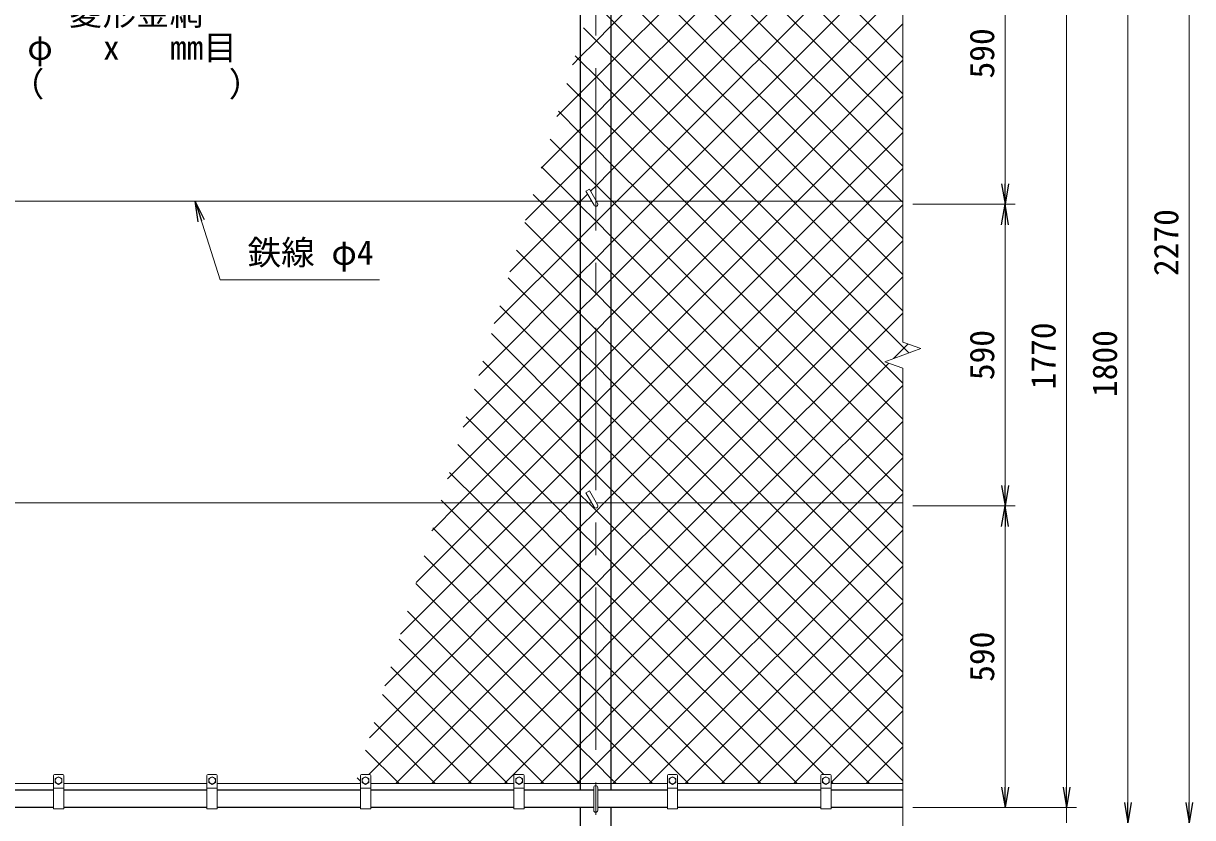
# Model space of a CAD drawing. Units: millimetres, scale not verified. Extents: x -4200 to 4200, y -2970 to 2970.
# Drawn here: x -2704 to -418, y -529 to 1024 of the extents above; entities that cross this region are included whole.
import ezdxf
from ezdxf.enums import TextEntityAlignment as Align

# ---------------------------------------------------------------- set-up
doc = ezdxf.new("R2010")
doc.units = ezdxf.units.MM
doc.header["$LTSCALE"] = 10
doc.linetypes.add('USER1', pattern=[50.8, 31.75, -6.35, 6.35, -6.35])
for name, color, linetype, lineweight in [('0-0_D-STR1', 1, 'Continuous', 25), ('0-1_D-STR3', 3, 'Continuous', 13), ('0-2_D-BMK', 2, 'USER1', 13), ('0-3_D-STR2', 7, 'Continuous', 13), ('0-4_D-STR-DIM', 7, 'Continuous', 13), ('0-A_D-STR-TXT', 7, 'Continuous', 13)]:
    doc.layers.add(name, color=color, linetype=linetype, lineweight=lineweight)
doc.layers.add('0-5_0', color=7, linetype='Continuous')
doc.styles.add('ＭＳ ゴシック', font='')
doc.styles.get('ＭＳ ゴシック').set_extended_font_data('MS Gothic')

# ---------------------------------------------------------------- blocks, each defined once
blk = doc.blocks.new('_Open')
at = {"layer": '0-5_0'}
blk.add_line((-10, 1.667), (0, 0), dxfattribs=at)
blk.add_lwpolyline([(-10, -1.667), (0, 0), (-10, 0)], dxfattribs=at)

msp = doc.modelspace()

# ---------------------------------------------------------------- linework, layer by layer
at = {"layer": '0-0_D-STR1'}
for p, q in [((-1614.9, 1226.23), (-1614.9, -475.77)), ((-1554.4, -475.77), (-1554.4, 1226.23)), ((-2644.65, -475.77), (-2924.65, -475.77)), ((-2344.65, -475.77), (-2624.65, -475.77)), ((-2044.65, -475.77), (-2324.65, -475.77)), ((-1744.65, -475.77), (-2024.65, -475.77)), ((-1588.65, -475.77), (-1724.65, -475.77)), ((-1444.65, -475.77), (-1580.65, -475.77)), ((-1144.65, -475.77), (-1424.65, -475.77)), ((-984.65, -475.77), (-1124.65, -475.77)), ((-2644.65, -509.77), (-2924.65, -509.77)), ((-2344.65, -509.77), (-2624.65, -509.77)), ((-2044.65, -509.77), (-2324.65, -509.77)), ((-1744.65, -509.77), (-2024.65, -509.77)), ((-1588.65, -509.77), (-1724.65, -509.77)), ((-1444.65, -509.77), (-1580.65, -509.77)), ((-1144.65, -509.77), (-1424.65, -509.77)), ((-984.65, -509.77), (-1124.65, -509.77))]:
    msp.add_line(p, q, dxfattribs=at)
msp.add_lwpolyline([(-1614.9, -509.77), (-1614.9, -889.77), (-1554.4, -889.77), (-1554.4, -509.77)], dxfattribs=at)
at = {"layer": '0-1_D-STR3'}
for p, q in [((-1604.05, 695.82), (-1597.12, 699.82)), ((-1604.05, 695.82), (-1588.12, 668.23)), ((-1597.12, 699.82), (-1581.19, 672.23)), ((-1592.74, 676.23), (-3383.5, 676.23)), ((-984.65, 676.23), (-1583.5, 676.23)), ((-1604.05, 105.82), (-1597.12, 109.82)), ((-1604.05, 105.82), (-1588.12, 78.23)), ((-1597.12, 109.82), (-1581.19, 82.23)), ((-1592.74, 86.23), (-3383.5, 86.23)), ((-984.65, 86.23), (-1583.5, 86.23)), ((-2644.65, -511.77), (-2644.65, -446.77)), ((-2626.65, -444.77), (-2642.65, -444.77)), ((-2641.15, -460.52), (-2641.15, -453.03)), ((-2628.15, -460.52), (-2628.15, -453.03)), ((-2624.65, -511.77), (-2624.65, -446.77)), ((-2344.65, -511.77), (-2344.65, -446.77)), ((-2326.65, -444.77), (-2342.65, -444.77)), ((-2341.15, -460.52), (-2341.15, -453.03)), ((-2328.15, -460.52), (-2328.15, -453.03)), ((-2324.65, -511.77), (-2324.65, -446.77)), ((-2044.65, -511.77), (-2044.65, -446.77)), ((-2026.65, -444.77), (-2042.65, -444.77)), ((-2041.15, -460.52), (-2041.15, -453.03)), ((-2028.15, -460.52), (-2028.15, -453.03)), ((-2024.65, -511.77), (-2024.65, -446.77)), ((-1744.65, -511.77), (-1744.65, -446.77)), ((-1726.65, -444.77), (-1742.65, -444.77)), ((-1741.15, -460.52), (-1741.15, -453.03)), ((-1728.15, -460.52), (-1728.15, -453.03)), ((-1724.65, -511.77), (-1724.65, -446.77)), ((-1444.65, -511.77), (-1444.65, -446.77)), ((-1426.65, -444.77), (-1442.65, -444.77)), ((-1441.15, -460.52), (-1441.15, -453.03)), ((-1428.15, -460.52), (-1428.15, -453.03)), ((-1424.65, -511.77), (-1424.65, -446.77)), ((-1144.65, -511.77), (-1144.65, -446.77)), ((-1126.65, -444.77), (-1142.65, -444.77)), ((-1141.15, -460.52), (-1141.15, -453.03)), ((-1128.15, -460.52), (-1128.15, -453.03)), ((-1124.65, -511.77), (-1124.65, -446.77)), ((-2924.65, -462.77), (-2644.65, -462.77)), ((-2624.65, -471.77), (-2644.65, -471.77)), ((-2641.15, -460.52), (-2634.65, -464.27)), ((-2634.65, -464.27), (-2628.15, -460.52)), ((-2624.65, -462.77), (-2344.65, -462.77)), ((-2324.65, -471.77), (-2344.65, -471.77)), ((-2341.15, -460.52), (-2334.65, -464.27)), ((-2334.65, -464.27), (-2328.15, -460.52)), ((-2324.65, -462.77), (-2044.65, -462.77)), ((-2024.65, -471.77), (-2044.65, -471.77)), ((-2041.15, -460.52), (-2034.65, -464.27)), ((-2034.65, -464.27), (-2028.15, -460.52)), ((-2024.65, -462.77), (-1744.65, -462.77)), ((-1724.65, -471.77), (-1744.65, -471.77)), ((-1741.15, -460.52), (-1734.65, -464.27)), ((-1734.65, -464.27), (-1728.15, -460.52)), ((-1724.65, -462.77), (-1444.65, -462.77)), ((-1588.65, -514.77), (-1588.65, -470.77)), ((-1580.65, -514.77), (-1580.65, -470.77)), ((-1424.65, -471.77), (-1444.65, -471.77)), ((-1441.15, -460.52), (-1434.65, -464.27)), ((-1434.65, -464.27), (-1428.15, -460.52)), ((-1424.65, -462.77), (-1144.65, -462.77)), ((-1124.65, -471.77), (-1144.65, -471.77)), ((-1141.15, -460.52), (-1134.65, -464.27)), ((-1134.65, -464.27), (-1128.15, -460.52)), ((-1124.65, -462.77), (-984.65, -462.77)), ((-2624.65, -511.77), (-2644.65, -511.77)), ((-2324.65, -511.77), (-2344.65, -511.77)), ((-2024.65, -511.77), (-2044.65, -511.77)), ((-1724.65, -511.77), (-1744.65, -511.77)), ((-1424.65, -511.77), (-1444.65, -511.77)), ((-1124.65, -511.77), (-1144.65, -511.77))]:
    msp.add_line(p, q, dxfattribs=at)
for points in [[(-2641.15, -453.03), (-2634.65, -449.27), (-2628.15, -453.03)], [(-2341.15, -453.03), (-2334.65, -449.27), (-2328.15, -453.03)], [(-2041.15, -453.03), (-2034.65, -449.27), (-2028.15, -453.03)], [(-1741.15, -453.03), (-1734.65, -449.27), (-1728.15, -453.03)], [(-1441.15, -453.03), (-1434.65, -449.27), (-1428.15, -453.03)], [(-1141.15, -453.03), (-1134.65, -449.27), (-1128.15, -453.03)]]:
    msp.add_lwpolyline(points, dxfattribs=at)
for centre in [(-2634.65, -456.77), (-2334.65, -456.77), (-2034.65, -456.77), (-1734.65, -456.77), (-1434.65, -456.77), (-1134.65, -456.77)]:
    msp.add_circle(centre, 6.49, dxfattribs=at)
for centre, radius, start, end in [((-1584.65, 670.23), 4, 210, 30), ((-1584.65, 80.23), 4, 210, 30), ((-2642.65, -446.77), 2, 90, 180), ((-2626.65, -446.77), 2, 0, 90), ((-2342.65, -446.77), 2, 90, 180), ((-2326.65, -446.77), 2, 0, 90), ((-2042.65, -446.77), 2, 90, 180), ((-2026.65, -446.77), 2, 0, 90), ((-1742.65, -446.77), 2, 90, 180), ((-1726.65, -446.77), 2, 0, 90), ((-1442.65, -446.77), 2, 90, 180), ((-1426.65, -446.77), 2, 0, 90), ((-1142.65, -446.77), 2, 90, 180), ((-1126.65, -446.77), 2, 0, 90), ((-1584.65, -470.77), 4, 0, 180), ((-1584.65, -514.77), 4, 180, 0)]:
    msp.add_arc(centre, radius, start, end, dxfattribs=at)
at = {"layer": '0-2_D-BMK'}
msp.add_line((-1584.65, -904.77), (-1584.65, 1745.23), dxfattribs=at)
at = {"layer": '0-3_D-STR2'}
for p, q in [((-1554.4, 1019), (-1360.18, 1213.23)), ((-1554.4, 948.29), (-1289.47, 1213.23)), ((-1554.4, 877.58), (-1218.76, 1213.23)), ((-984.65, 815.56), (-1382.32, 1213.23)), ((-984.65, 886.27), (-1311.61, 1213.23)), ((-984.65, 956.98), (-1240.9, 1213.23)), ((-984.65, 744.85), (-1435.03, 1195.23)), ((-1057.45, 676.23), (-1554.4, 1173.18)), ((-1472.92, 676.23), (-984.65, 1164.49)), ((-1128.17, 676.23), (-1554.4, 1102.47)), ((-1402.21, 676.23), (-984.65, 1093.78)), ((-1584.65, 988.75), (-1554.4, 1019)), ((-1331.5, 676.23), (-984.65, 1023.07)), ((-1614.9, 958.5), (-1584.65, 988.75)), ((-1614.9, 950.83), (-1624.93, 960.86)), ((-1630.28, 943.12), (-1614.9, 958.5)), ((-1584.65, 920.58), (-1614.9, 950.83)), ((-1584.65, 918.04), (-1554.4, 948.29)), ((-1260.79, 676.23), (-984.65, 952.36)), ((-1614.9, 887.79), (-1584.65, 918.04)), ((-1554.4, 890.33), (-1584.65, 920.58)), ((-1614.9, 880.12), (-1641.32, 906.54)), ((-1660.82, 841.88), (-1614.9, 887.79)), ((-1584.65, 849.87), (-1614.9, 880.12)), ((-1584.65, 847.33), (-1554.4, 877.58)), ((-1340.3, 676.23), (-1554.4, 890.33)), ((-1190.08, 676.23), (-984.65, 881.65)), ((-1614.9, 809.41), (-1657.7, 852.21)), ((-1614.9, 817.08), (-1584.65, 847.33)), ((-1554.4, 819.62), (-1584.65, 849.87)), ((-1691.35, 740.64), (-1614.9, 817.08)), ((-1584.65, 779.16), (-1614.9, 809.41)), ((-1411.01, 676.23), (-1554.4, 819.62)), ((-1119.37, 676.23), (-984.65, 810.94)), ((-1614.9, 738.7), (-1674.09, 797.88)), ((-1554.4, 748.91), (-1584.65, 779.16)), ((-1623.14, 676.23), (-1690.47, 743.56)), ((-1584.65, 708.45), (-1614.9, 738.7)), ((-1481.72, 676.23), (-1554.4, 748.91)), ((-1048.65, 676.23), (-984.65, 740.23)), ((-1693.85, 676.23), (-1706.85, 689.23)), ((-1554.4, 678.2), (-1584.65, 708.45)), ((-1614.9, 597.28), (-1693.85, 676.23)), ((-1614.9, 667.99), (-1623.14, 676.23)), ((-1584.65, 637.74), (-1614.9, 667.99)), ((-1552.43, 676.23), (-1554.4, 678.2)), ((-1554.4, 594.74), (-1472.92, 676.23)), ((-1554.4, 524.03), (-1402.21, 676.23)), ((-1554.4, 453.32), (-1331.5, 676.23)), ((-1554.4, 382.61), (-1260.79, 676.23)), ((-1554.4, 311.9), (-1190.08, 676.23)), ((-1554.4, 241.19), (-1119.37, 676.23)), ((-1554.4, 170.48), (-1048.65, 676.23)), ((-984.65, 108.45), (-1552.43, 676.23)), ((-984.65, 179.16), (-1481.72, 676.23)), ((-984.65, 249.87), (-1411.01, 676.23)), ((-984.65, 320.58), (-1340.3, 676.23)), ((-984.65, 532.72), (-1128.17, 676.23)), ((-984.65, 603.43), (-1057.45, 676.23)), ((-1614.9, 526.57), (-1723.24, 634.9)), ((-1554.4, 607.49), (-1584.65, 637.74)), ((-1584.65, 567.03), (-1614.9, 597.28)), ((-1584.65, 564.49), (-1554.4, 594.74)), ((-1033.14, 86.23), (-1554.4, 607.49)), ((-1614.9, 455.86), (-1739.62, 580.57)), ((-1614.9, 534.24), (-1584.65, 564.49)), ((-1554.4, 536.78), (-1584.65, 567.03)), ((-1813.48, 335.67), (-1614.9, 534.24)), ((-1614.9, 385.15), (-1756, 526.25)), ((-1584.65, 496.32), (-1614.9, 526.57)), ((-1103.85, 86.23), (-1554.4, 536.78)), ((-1426.52, 86.23), (-984.65, 528.09)), ((-1584.65, 493.78), (-1554.4, 524.03)), ((-1614.9, 463.53), (-1584.65, 493.78)), ((-1554.4, 466.07), (-1584.65, 496.32)), ((-1844.01, 234.42), (-1614.9, 463.53)), ((-1614.9, 314.44), (-1772.39, 471.92)), ((-1174.56, 86.23), (-1554.4, 466.07)), ((-1355.81, 86.23), (-984.65, 457.38)), ((-1584.65, 425.61), (-1614.9, 455.86)), ((-1584.65, 423.07), (-1554.4, 453.32)), ((-1614.9, 243.73), (-1788.77, 417.59)), ((-1614.9, 392.82), (-1584.65, 423.07)), ((-1554.4, 395.36), (-1584.65, 425.61)), ((-1874.54, 133.18), (-1614.9, 392.82)), ((-1245.27, 86.23), (-1554.4, 395.36)), ((-1002.65, 368.68), (-974.24, 397.09)), ((-1584.65, 354.9), (-1614.9, 385.15)), ((-1584.65, 352.36), (-1554.4, 382.61)), ((-1614.9, 173.02), (-1805.16, 363.27)), ((-1614.9, 322.11), (-1584.65, 352.36)), ((-1554.4, 324.65), (-1584.65, 354.9)), ((-1850.79, 86.23), (-1614.9, 322.11)), ((-1315.98, 86.23), (-1554.4, 324.65)), ((-1584.65, 284.19), (-1614.9, 314.44)), ((-1584.65, 281.65), (-1554.4, 311.9)), ((-1614.9, 251.4), (-1584.65, 281.65)), ((-1554.4, 253.94), (-1584.65, 284.19)), ((-1386.69, 86.23), (-1554.4, 253.94)), ((-1780.08, 86.23), (-1614.9, 251.4)), ((-1584.65, 213.48), (-1614.9, 243.73)), ((-1584.65, 210.94), (-1554.4, 241.19)), ((-1143.68, 86.23), (-984.65, 245.25)), ((-1614.9, 180.69), (-1584.65, 210.94)), ((-1554.4, 183.23), (-1584.65, 213.48)), ((-1740.25, 86.23), (-1854.31, 200.29)), ((-1457.4, 86.23), (-1554.4, 183.23)), ((-1709.37, 86.23), (-1614.9, 180.69)), ((-1584.65, 142.77), (-1614.9, 173.02)), ((-1584.65, 140.23), (-1554.4, 170.48)), ((-1072.97, 86.23), (-984.65, 174.54)), ((-1810.96, 86.23), (-1870.69, 145.96)), ((-1614.9, 109.98), (-1584.65, 140.23)), ((-1554.4, 112.52), (-1584.65, 142.77)), ((-1881.67, 86.23), (-1887.07, 91.63)), ((-1638.65, 86.23), (-1614.9, 109.98)), ((-1528.11, 86.23), (-1554.4, 112.52)), ((-1996.67, -271.79), (-1638.65, 86.23)), ((-1966.14, -170.55), (-1709.37, 86.23)), ((-1935.61, -69.31), (-1780.08, 86.23)), ((-1905.08, 31.94), (-1850.79, 86.23)), ((-1614.9, -180.54), (-1881.67, 86.23)), ((-1614.9, -109.83), (-1810.96, 86.23)), ((-1614.9, -39.12), (-1740.25, 86.23)), ((-1554.4, -41.66), (-1426.52, 86.23)), ((-1554.4, -112.37), (-1355.81, 86.23)), ((-1554.4, -324.5), (-1143.68, 86.23)), ((-1554.4, -395.21), (-1072.97, 86.23)), ((-984.65, -457.23), (-1528.11, 86.23)), ((-984.65, -386.52), (-1457.4, 86.23)), ((-984.65, -315.81), (-1386.69, 86.23)), ((-984.65, -245.1), (-1315.98, 86.23)), ((-984.65, -174.39), (-1245.27, 86.23)), ((-984.65, -103.68), (-1174.56, 86.23)), ((-984.65, -32.97), (-1103.85, 86.23)), ((-984.65, 37.74), (-1033.14, 86.23)), ((-1480.55, -462.77), (-984.65, 33.12)), ((-1614.9, -321.96), (-1919.84, -17.02)), ((-1584.65, -69.37), (-1614.9, -39.12)), ((-1584.65, -71.91), (-1554.4, -41.66)), ((-1409.84, -462.77), (-984.65, -37.59)), ((-1614.9, -392.67), (-1936.22, -71.35)), ((-1614.9, -102.16), (-1584.65, -71.91)), ((-1554.4, -99.62), (-1584.65, -69.37)), ((-1975.52, -462.77), (-1614.9, -102.16)), ((-1584.65, -140.08), (-1614.9, -109.83)), ((-1584.65, -142.62), (-1554.4, -112.37)), ((-1191.25, -462.77), (-1554.4, -99.62)), ((-1339.13, -462.77), (-984.65, -108.3)), ((-1615.51, -462.77), (-1952.61, -125.68)), ((-1614.9, -172.87), (-1584.65, -142.62)), ((-1554.4, -170.33), (-1584.65, -140.08)), ((-1686.22, -462.77), (-1968.99, -180)), ((-1904.81, -462.77), (-1614.9, -172.87)), ((-1584.65, -210.79), (-1614.9, -180.54)), ((-1261.96, -462.77), (-1554.4, -170.33)), ((-1268.42, -462.77), (-984.65, -179.01)), ((-1554.4, -241.04), (-1584.65, -210.79)), ((-1756.93, -462.77), (-1985.38, -234.33)), ((-1332.67, -462.77), (-1554.4, -241.04)), ((-1197.7, -462.77), (-984.65, -249.72)), ((-1827.64, -462.77), (-2001.76, -288.66)), ((-1584.65, -352.21), (-1614.9, -321.96)), ((-1584.65, -354.75), (-1554.4, -324.5)), ((-1124.65, -460.43), (-984.65, -320.43)), ((-1898.35, -462.77), (-2018.14, -342.98)), ((-1614.9, -385), (-1584.65, -354.75)), ((-1554.4, -382.46), (-1584.65, -352.21)), ((-1692.68, -462.77), (-1614.9, -385)), ((-1474.09, -462.77), (-1554.4, -382.46)), ((-1969.06, -462.77), (-2034.53, -397.31)), ((-1584.65, -422.92), (-1614.9, -392.67)), ((-1584.65, -425.46), (-1554.4, -395.21)), ((-1056.28, -462.77), (-984.65, -391.14)), ((-1614.9, -455.71), (-1584.65, -425.46)), ((-1554.4, -453.17), (-1584.65, -422.92)), ((-2044.65, -457.89), (-2050.91, -451.64)), ((-1621.97, -462.77), (-1614.9, -455.71)), ((-1544.8, -462.77), (-1554.4, -453.17)), ((-2046.23, -462.77), (-2044.65, -461.19)), ((-1120.54, -462.77), (-1124.65, -458.66)), ((-985.57, -462.77), (-984.65, -461.85))]:
    msp.add_line(p, q, dxfattribs=at)
for points in [[(-1782.95, 436.91), (-1614.9, 604.95), (-1584.65, 635.2), (-1554.4, 665.45), (-1543.63, 676.23), (-1006.63, 1213.23)], [(-1721.88, 639.4), (-1685.05, 676.23), (-1614.9, 746.37), (-1584.65, 776.62), (-1554.4, 806.87), (-1148.05, 1213.23)], [(-1594.79, 695.78), (-1584.65, 705.91), (-1554.4, 736.16), (-1077.34, 1213.23)], [(-984.65, 674.14), (-986.74, 676.23), (-1523.74, 1213.23)], [(-984.65, 462), (-1198.88, 676.23), (-1554.4, 1031.75), (-1584.65, 1062), (-1592.17, 1069.52)], [(-972.87, 379.51), (-1269.59, 676.23), (-1554.4, 961.04), (-1584.65, 991.29), (-1608.55, 1015.19)], [(-1752.41, 538.15), (-1614.9, 675.66), (-1614.34, 676.23), (-1600.64, 689.92)], [(-2027.21, -373.04), (-1614.9, 39.27), (-1584.65, 69.52), (-1567.94, 86.23), (-1554.4, 99.77), (-984.65, 669.52)], [(-2028.23, -444.77), (-1614.9, -31.44), (-1584.65, -1.19), (-1554.4, 29.06), (-1497.23, 86.23), (-984.65, 598.81)], [(-1834.1, -462.77), (-1614.9, -243.58), (-1584.65, -213.33), (-1554.4, -183.08), (-1285.1, 86.23), (-1011.85, 359.47)], [(-1049.83, -462.77), (-1554.4, 41.81), (-1584.65, 72.06), (-1598.83, 86.23), (-1614.9, 102.31), (-1821.54, 308.94)], [(-1763.39, -462.77), (-1614.9, -314.29), (-1584.65, -284.04), (-1554.4, -253.79), (-1214.39, 86.23), (-984.65, 315.96)], [(-1138.54, -444.77), (-1554.4, -28.91), (-1584.65, 1.34), (-1614.9, 31.59), (-1669.54, 86.23), (-1837.92, 254.61)], [(-1551.26, -462.77), (-1002.26, 86.23), (-984.65, 103.83)], [(-1403.38, -462.77), (-1554.4, -311.75), (-1584.65, -281.5), (-1614.9, -251.25), (-1903.46, 37.3)]]:
    msp.add_lwpolyline(points, dxfattribs=at)
at = {"layer": '0-4_D-STR-DIM'}
for p, q in [((-984.65, 1765.23), (-984.65, 400.88)), ((-424.65, 1690.23), (-424.65, -499.77)), ((-784.65, 710.23), (-784.65, 1220.23)), ((-664.65, 1220.23), (-664.65, -469.77)), ((-544.65, -499.77), (-544.65, 1220.23)), ((-964.65, 670.23), (-764.65, 670.23)), ((-964.65, 670.23), (-764.65, 670.23)), ((-784.65, 630.23), (-784.65, 120.23)), ((-949.42, 388.05), (-984.65, 400.88)), ((-1019.89, 362.4), (-949.42, 388.05)), ((-984.65, 349.58), (-1019.89, 362.4)), ((-984.65, 349.58), (-984.65, -629.77)), ((-964.65, 80.23), (-764.65, 80.23)), ((-964.65, 80.23), (-764.65, 80.23)), ((-784.65, -469.77), (-784.65, 40.23)), ((-664.65, -469.77), (-664.65, -429.77)), ((-964.65, -509.77), (-644.65, -509.77)), ((-964.65, -509.77), (-644.65, -509.77)), ((-964.65, -509.77), (-764.65, -509.77)), ((-664.65, -509.77), (-664.65, -539.77))]:
    msp.add_line(p, q, dxfattribs=at)
at = {"layer": '0-A_D-STR-TXT'}
msp.add_lwpolyline([(-2007.7, 522.6), (-2319.03, 522.6), (-2367.13, 674.32)], dxfattribs=at)

# ---------------------------------------------------------------- block references
at = {"layer": '0-4_D-STR-DIM', "xscale": 4, "yscale": 4}
for p, rotation in [((-784.65, 670.23), 270), ((-784.65, 670.23), 90), ((-784.65, 80.23), 270), ((-784.65, 80.23), 90), ((-784.65, -509.77), 270), ((-664.65, -509.77), 270), ((-664.65, -509.77), 270), ((-544.65, -539.77), 270), ((-424.65, -539.77), 270)]:
    msp.add_blockref('_Open', p, dxfattribs=dict(at, rotation=rotation))
at = {"layer": '0-A_D-STR-TXT', "xscale": 4, "yscale": 4, "rotation": 107.58773}
msp.add_blockref('_Open', (-2367.73, 676.23), dxfattribs=at)

# ---------------------------------------------------------------- texts
at = {"layer": '0-4_D-STR-DIM', "style": 'ＭＳ ゴシック'}
for s, p in [('590', (-791.4, 916.35)), ('2270', (-431.4, 529.98)), ('1770', (-671.4, 308.33)), ('590', (-791.4, 326.35)), ('1800', (-551.4, 293.33)), ('590', (-791.4, -263.65))]:
    msp.add_text(s, height=48.09, rotation=90, dxfattribs=at).set_placement(p, align=Align.BOTTOM_LEFT)
at = {"layer": '0-A_D-STR-TXT', "style": 'ＭＳ ゴシック'}
for s, p in [('菱形金網', (-2614.6, 1006.12)), ('φ   x   mm目', (-2695.82, 938.54)), ('（\u3000\u3000   \u3000\u3000）', (-2728.3, 866.89)), ('鉄線 φ4', (-2265.32, 537.47))]:
    msp.add_text(s, height=48.09, dxfattribs=at).set_placement(p, align=Align.BOTTOM_LEFT)

doc.saveas('drawing.dxf')
